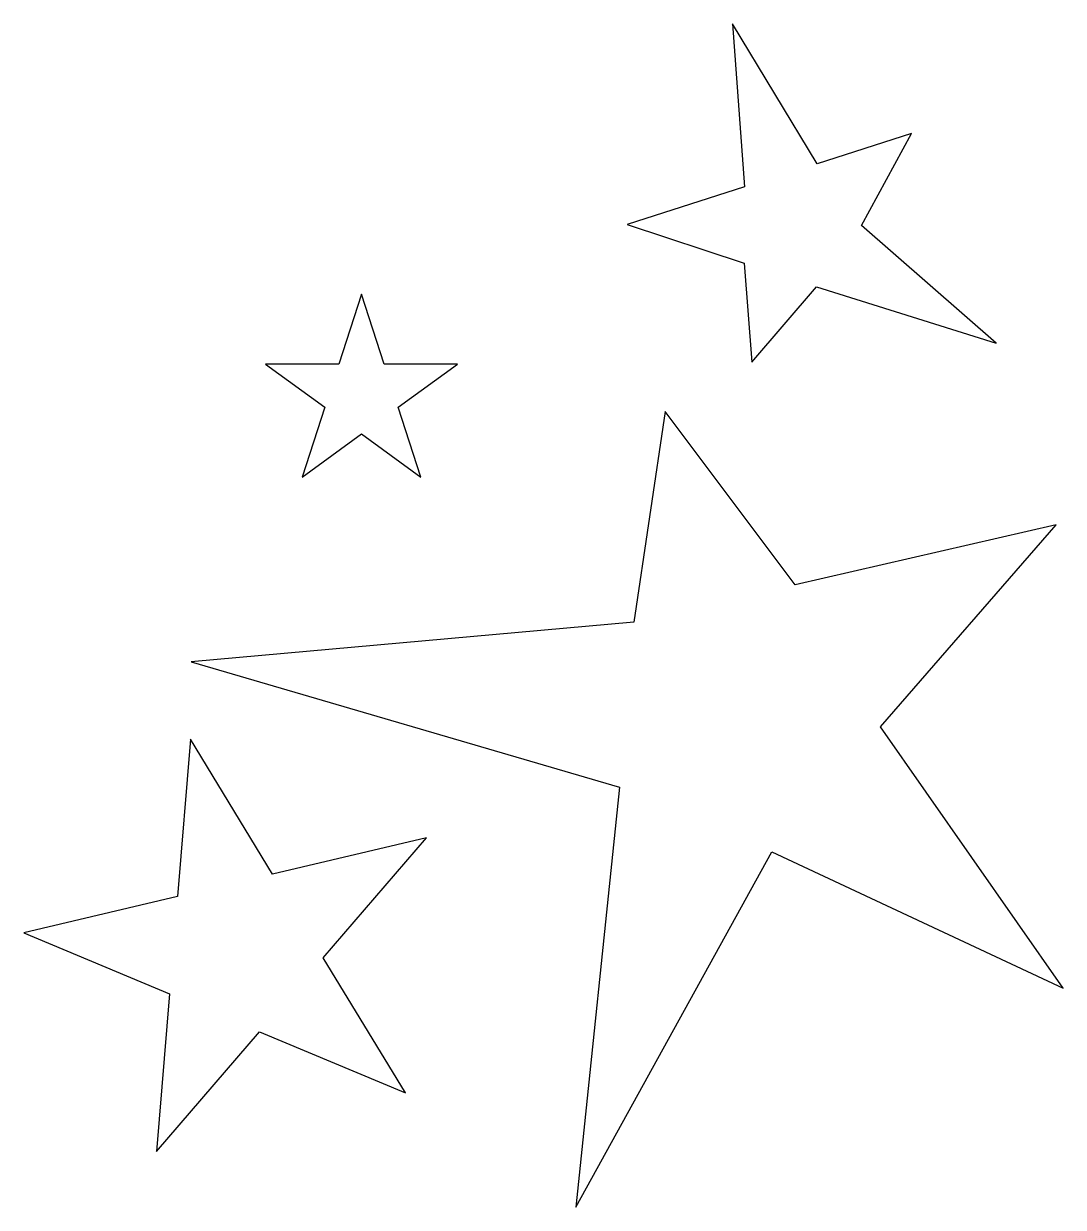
# Model space of a CAD drawing. Header units: centimetres. Extents: x -9.2 to 9.2, y -10.5 to 10.5.
import ezdxf

# ---------------------------------------------------------------- set-up
doc = ezdxf.new("R2010")
doc.units = ezdxf.units.CM
doc.header["$MEASUREMENT"] = 0
doc.layers.add('Camada 1', color=7, linetype='Continuous')

msp = doc.modelspace()

# ---------------------------------------------------------------- linework, layer by layer
at = {"layer": 'Camada 1'}
for points in [[(3.33771, 10.45866), (3.33771, 10.45866), (4.8344, 7.98393), (4.8344, 7.98393), (4.8344, 7.98393), (4.8344, 7.98393), (6.49998, 8.51583), (6.49998, 8.51583), (6.49998, 8.51583), (6.49998, 8.51583), (5.61992, 6.89113), (5.61992, 6.89113), (5.61992, 6.89113), (5.61992, 6.89113), (7.99974, 4.81134), (7.99974, 4.81134), (7.99974, 4.81134), (7.99974, 4.81134), (4.82334, 5.80631), (4.82334, 5.80631), (4.82334, 5.80631), (4.82334, 5.80631), (3.67865, 4.47453), (3.67865, 4.47453), (3.67865, 4.47453), (3.67865, 4.47453), (3.54548, 6.22866), (3.54548, 6.22866), (3.54548, 6.22866), (3.54548, 6.22866), (1.47782, 6.91211), (1.47782, 6.91211), (1.47782, 6.91211), (1.47782, 6.91211), (3.55231, 7.57454), (3.55231, 7.57454), (3.55231, 7.57454), (3.55231, 7.57454), (3.33771, 10.45866), (3.33771, 10.45866)], [(-3.21436, 5.67669), (-3.21436, 5.67669), (-2.81359, 4.44323), (-2.81359, 4.44323), (-2.81359, 4.44323), (-2.81359, 4.44323), (-1.51663, 4.44323), (-1.51663, 4.44323), (-1.51663, 4.44323), (-1.51663, 4.44323), (-2.56589, 3.68088), (-2.56589, 3.68088), (-2.56589, 3.68088), (-2.56589, 3.68088), (-2.1651, 2.4474), (-2.1651, 2.4474), (-2.1651, 2.4474), (-2.1651, 2.4474), (-3.21436, 3.20974), (-3.21436, 3.20974), (-3.21436, 3.20974), (-3.21436, 3.20974), (-4.26364, 2.4474), (-4.26364, 2.4474), (-4.26364, 2.4474), (-4.26364, 2.4474), (-3.86285, 3.68088), (-3.86285, 3.68088), (-3.86285, 3.68088), (-3.86285, 3.68088), (-4.91211, 4.44323), (-4.91211, 4.44323), (-4.91211, 4.44323), (-4.91211, 4.44323), (-3.61515, 4.44323), (-3.61515, 4.44323), (-3.61515, 4.44323), (-3.61515, 4.44323), (-3.21436, 5.67669), (-3.21436, 5.67669)], [(2.15041, 3.6072), (2.15041, 3.6072), (4.44827, 0.5393), (4.44827, 0.5393), (4.44827, 0.5393), (4.44827, 0.5393), (9.05919, 1.60218), (9.05919, 1.60218), (9.05919, 1.60218), (9.05919, 1.60218), (5.95359, -1.96802), (5.95359, -1.96802), (5.95359, -1.96802), (5.95359, -1.96802), (9.18333, -6.58656), (9.18333, -6.58656), (9.18333, -6.58656), (9.18333, -6.58656), (4.03427, -4.17449), (4.03427, -4.17449), (4.03427, -4.17449), (4.03427, -4.17449), (0.56995, -10.45866), (0.56995, -10.45866), (0.56995, -10.45866), (0.56995, -10.45866), (1.34264, -3.03096), (1.34264, -3.03096), (1.34264, -3.03096), (1.34264, -3.03096), (-6.2259, -0.81801), (-6.2259, -0.81801), (-6.2259, -0.81801), (-6.2259, -0.81801), (1.59849, -0.11763), (1.59849, -0.11763), (1.59849, -0.11763), (1.59849, -0.11763), (2.15041, 3.6072), (2.15041, 3.6072)], [(-6.23378, -2.18461), (-6.23378, -2.18461), (-4.785, -4.57205), (-4.785, -4.57205), (-4.785, -4.57205), (-4.785, -4.57205), (-2.06667, -3.93195), (-2.06667, -3.93195), (-2.06667, -3.93195), (-2.06667, -3.93195), (-3.88957, -6.04758), (-3.88957, -6.04758), (-3.88957, -6.04758), (-3.88957, -6.04758), (-2.44079, -8.43508), (-2.44079, -8.43508), (-2.44079, -8.43508), (-2.44079, -8.43508), (-5.0162, -7.35518), (-5.0162, -7.35518), (-5.0162, -7.35518), (-5.0162, -7.35518), (-6.83915, -9.47081), (-6.83915, -9.47081), (-6.83915, -9.47081), (-6.83915, -9.47081), (-6.6079, -6.68769), (-6.6079, -6.68769), (-6.6079, -6.68769), (-6.6079, -6.68769), (-9.18333, -5.60779), (-9.18333, -5.60779), (-9.18333, -5.60779), (-9.18333, -5.60779), (-6.465, -4.96766), (-6.465, -4.96766), (-6.465, -4.96766), (-6.465, -4.96766), (-6.23378, -2.18461), (-6.23378, -2.18461)]]:
    msp.add_open_spline(points, degree=3, knots=[0, 0, 0, 0, 0.09090909, 0.09090909, 0.09090909, 0.09090909, 0.18181818, 0.18181818, 0.18181818, 0.18181818, 0.27272727, 0.27272727, 0.27272727, 0.27272727, 0.36363636, 0.36363636, 0.36363636, 0.36363636, 0.45454545, 0.45454545, 0.45454545, 0.45454545, 0.54545455, 0.54545455, 0.54545455, 0.54545455, 0.63636364, 0.63636364, 0.63636364, 0.63636364, 0.72727273, 0.72727273, 0.72727273, 0.72727273, 0.81818182, 0.81818182, 0.81818182, 0.81818182, 1, 1, 1, 1], dxfattribs=at)

doc.saveas('drawing.dxf')
